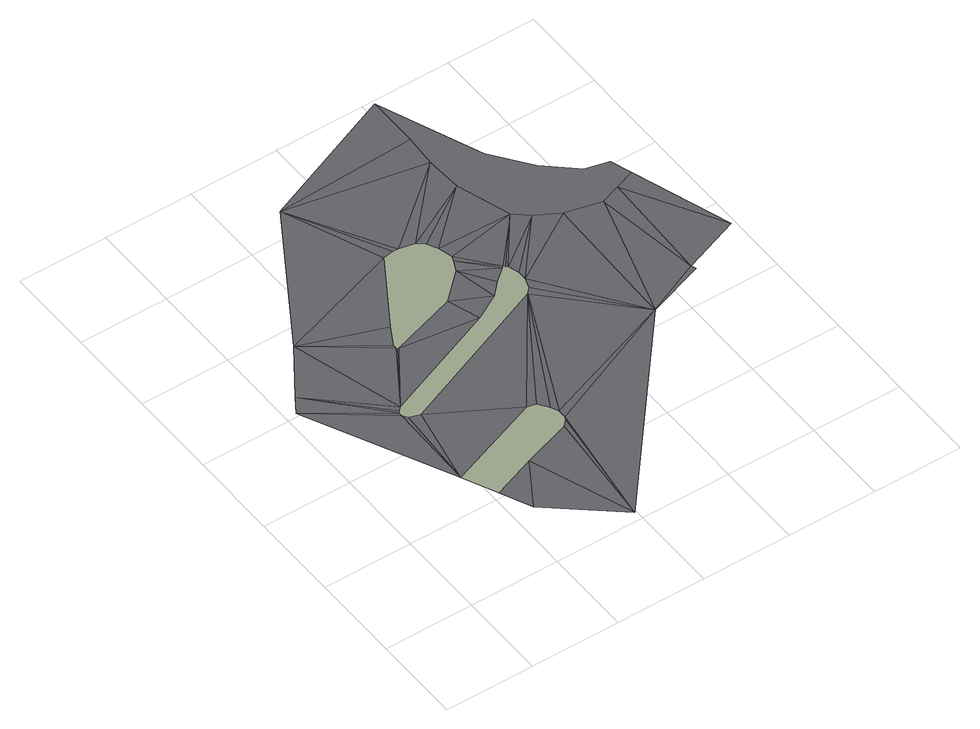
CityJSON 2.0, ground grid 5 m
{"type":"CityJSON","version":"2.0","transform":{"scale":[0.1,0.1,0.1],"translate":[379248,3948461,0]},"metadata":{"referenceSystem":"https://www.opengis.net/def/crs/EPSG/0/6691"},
"CityObjects":{
"road1":{"type":"Road","attributes":{"class":"1040","function":"9020","usage":"9","RoadStructureAttribute.sectionType":"4"},"geometry":[{"type":"MultiSurface","lod":"2","boundaries":[[[0,1,2]],[[3,4,5]],[[2,6,0]],[[2,7,8]],[[9,10,11]],[[12,9,11]],[[13,14,15]],[[7,13,16]],[[17,18,19]],[[17,3,5]],[[10,18,20]],[[14,21,22]],[[5,23,17]],[[18,23,24]],[[25,6,26]],[[27,28,24]],[[21,29,30]],[[31,25,32]],[[33,27,31]],[[10,34,11]],[[35,36,37]],[[38,35,37]],[[29,38,37]],[[10,39,34]],[[10,20,39]],[[36,20,18]],[[40,6,2]],[[7,41,8]],[[2,8,42]],[[22,15,14]],[[13,15,43]],[[16,13,43]],[[44,7,16]],[[18,17,23]],[[21,45,22]],[[18,24,28]],[[26,6,40]],[[25,26,46]],[[47,28,27]],[[29,37,30]],[[45,21,30]],[[25,46,32]],[[48,31,32]],[[33,47,27]],[[33,31,49]],[[36,18,37]],[[40,2,42]],[[7,50,41]],[[44,50,7]],[[51,44,16]],[[18,28,52]],[[48,53,31]],[[31,53,49]],[[37,18,52]],[[54,51,16]],[[55,53,48]],[[56,54,16]],[[55,57,53]],[[58,54,56]],[[59,57,55]],[[58,56,60]],[[59,61,57]],[[60,59,58]],[[60,61,59]],[[62,63,64,1,0,6,25,31,27,24,23,5,4,65]],[[58,59,55,48,32,46,26,40,42,8,41,50,44,51,54]],[[52,28,47,33,49,53,57,61,60,56,16,43,15,22,45,30,37]],[[11,34,39,20,36,35,38,29,21,12]]],"semantics":{"surfaces":[{"type":"TrafficArea","function":"1020"},{"type":"TrafficArea","function":"2000"},{"type":"AuxiliaryTrafficArea","function":"3000"}],"values":[0,0,0,0,0,0,0,0,0,0,0,0,0,0,0,0,0,0,0,0,0,0,0,0,0,0,0,0,0,0,0,0,0,0,0,0,0,0,0,0,0,0,0,0,0,0,0,0,0,0,0,0,0,0,0,0,0,0,0,0,0,0,0,0,1,2,2,2]}}]}
},
"vertices":[
[156,269,0],[156,298,0],[78,266,0],[248,135,0],[229,190,0],[218,186,0],[155,251,0],[31,189,0],[100,212,0],[62,36,0],[99,5,0],[78,62,0],[54,53,0],[12,161,0],[6,152,0],[46,124,0],[49,127,0],[216,123,0],[185,109,0],[217,120,0],[109,76,0],[45,72,0],[46,122,0],[207,182,0],[187,187,0],[156,231,0],[118,211,0],[174,194,0],[147,162,0],[98,92,0],[54,117,0],[166,201,0],[125,202,0],[145,173,0],[105,71,0],[107,85,0],[109,81,0],[142,153,0],[103,91,0],[108,74,0],[109,213,0],[76,173,0],[106,213,0],[47,125,0],[70,160,0],[48,119,0],[122,208,0],[147,167,0],[127,194,0],[144,174,0],[70,162,0],[70,159,0],[145,156,0],[143,175,0],[71,159,0],[126,191,0],[114,153,0],[142,174,0],[108,171,0],[123,185,0],[128,161,0],[135,168,0],[212,205,0],[195,220,0],[179,241,0],[225,202,0]
]}
